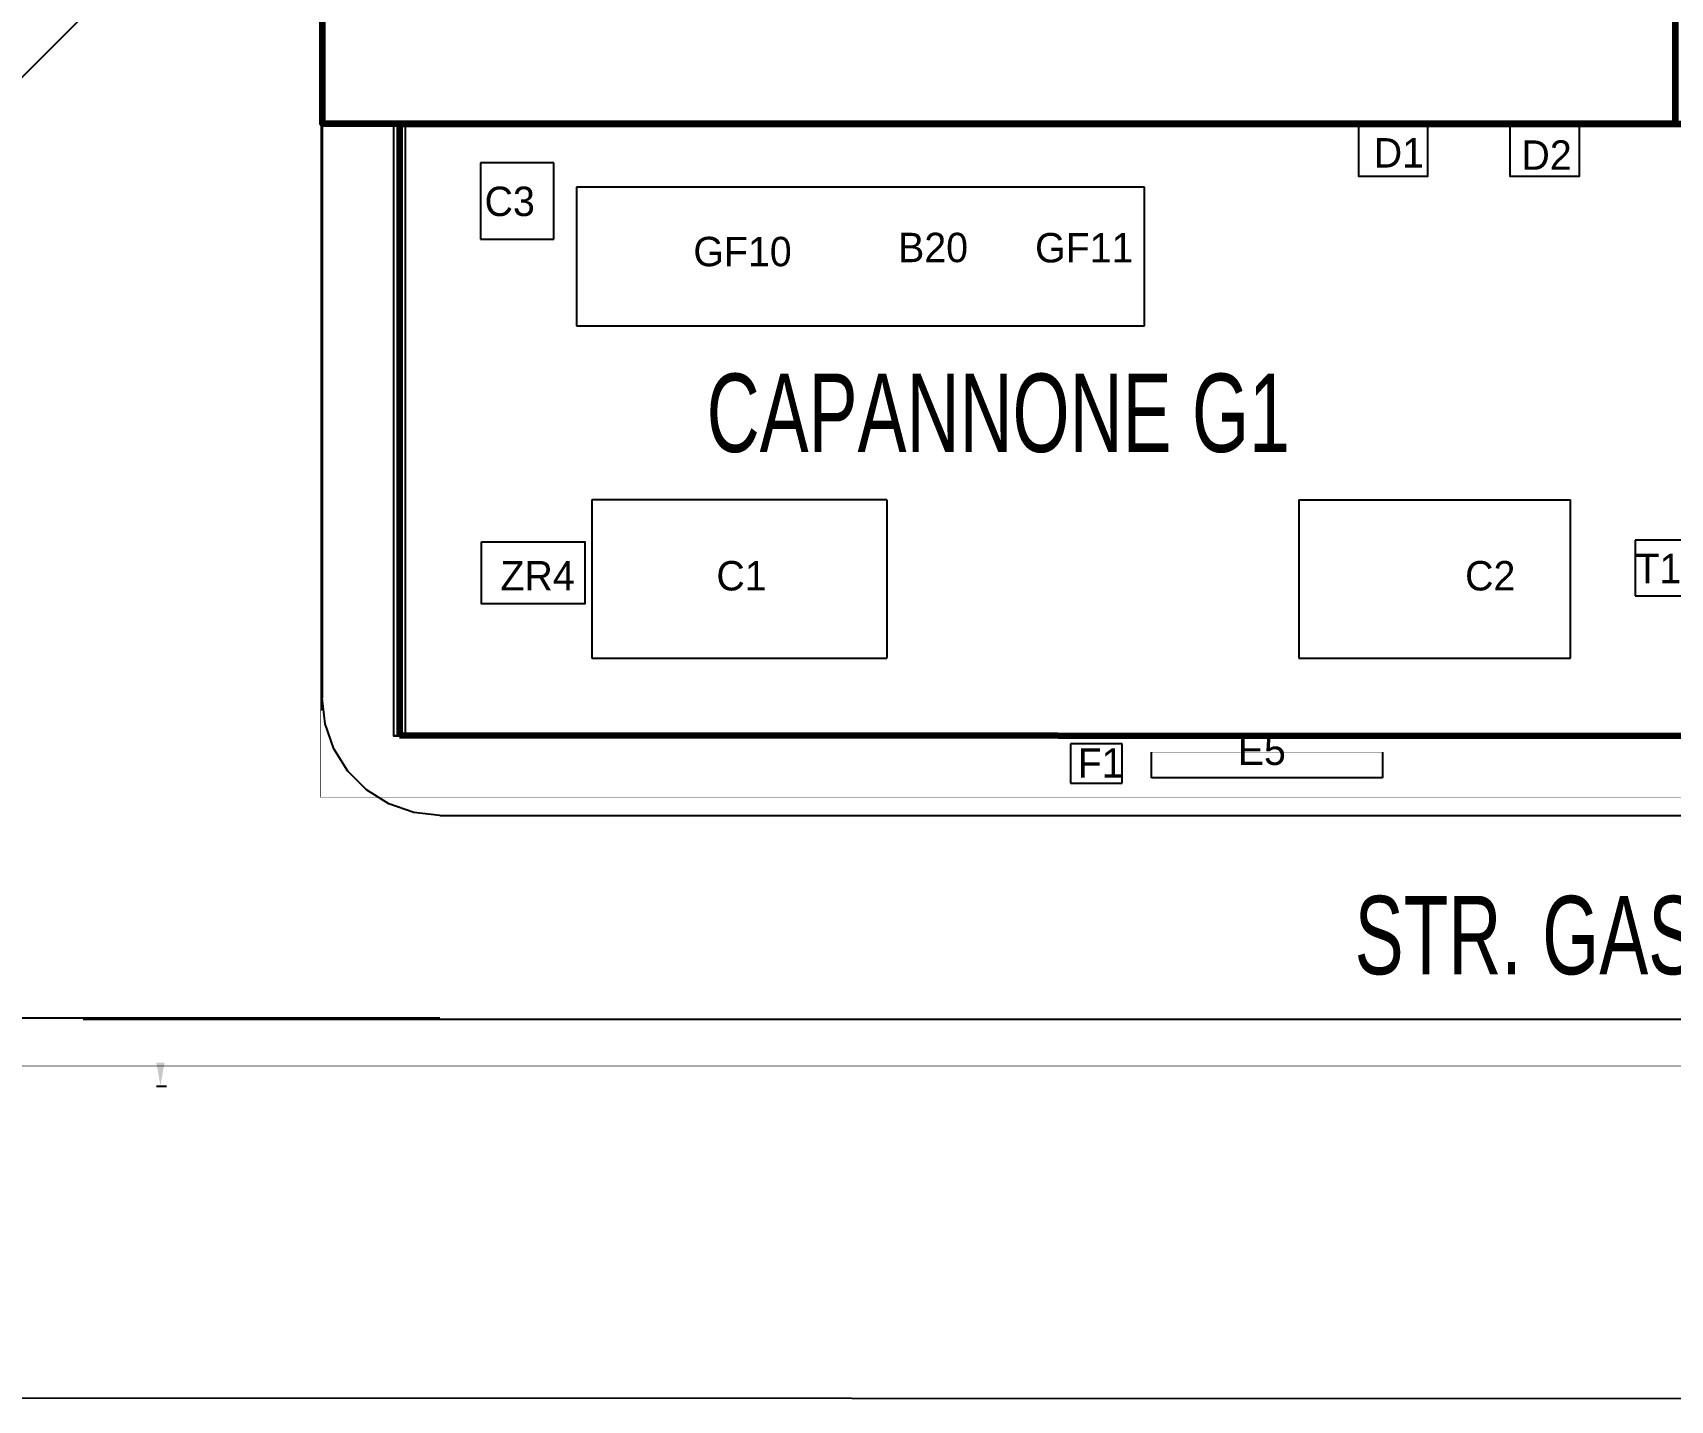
# Model space of a CAD drawing. Extents: x -57244 to 324435, y 15553 to 159369.
# Drawn here: x 125968 to 167739, y 15553 to 50429 of the extents above; entities that cross this region are included whole.
import ezdxf

# ---------------------------------------------------------------- set-up
doc = ezdxf.new("R2010")
doc.units = 0
doc.header["$LTSCALE"] = 2000
doc.header["$MEASUREMENT"] = 0
doc.layers.add('AREE PDL', color=7, linetype='CONTINUOUS', lineweight=100)
doc.layers.add('BASE', color=253, linetype='CONTINUOUS')
doc.layers.add('SCRITTE', color=7, linetype='CONTINUOUS')
doc.styles.add('TXT', font='TXT', dxfattribs={"height": 0.2})

msp = doc.modelspace()

# ---------------------------------------------------------------- linework, layer by layer
at = {"layer": 'AREE PDL'}
for p, q in [((135323, 48098, 10200), (135323, 32512, 10200)), ((169892, 48098, 10200), (135323, 48098, 10200)), ((135323, 32512, 10200), (176673, 32498, 10200))]:
    msp.add_line(p, q, dxfattribs=at)
at = {"layer": 'AREE PDL', "elevation": 4500}
msp.add_lwpolyline([(167873, 48111), (167873, 59684), (133353, 59684), (133353, 48111)], close=True, dxfattribs=at)
at = {"layer": 'BASE', "linetype": 'Continuous'}
for p, q in [((133353, 76323), (133353, 33468)), ((122853, 46458), (127353, 50958)), ((133353, 33148), (133353, 50168)), ((148765, 48098, 10100), (135173, 48098, 10100)), ((137393, 47113, 23950), (137393, 45169, 23950)), ((139259, 47113, 23950), (137393, 47113, 23950)), ((139259, 45169, 23950), (139259, 47113, 23950)), ((139842, 46491, 23950), (139842, 42952, 23950)), ((154325, 46491, 23950), (139842, 46491, 23950)), ((154325, 42952, 23950), (154325, 46491, 23950)), ((137393, 45169, 23950), (139259, 45169, 23950)), ((139842, 42952, 23950), (154325, 42952, 23950)), ((140231, 38519, 23950), (140231, 34475, 23950)), ((147757, 38519, 23950), (140231, 38519, 23950)), ((147757, 38519, 23950), (147757, 34475, 23950)), ((158263, 38519, 33950), (158263, 34475, 33950)), ((158263, 38519, 33950), (165195, 38519, 33950)), ((165195, 34475, 33950), (165195, 38519, 33950)), ((168176, 37492, 33950), (166848, 37492, 33950)), ((166848, 37492, 33950), (166848, 36066, 33950)), ((166848, 36066, 33950), (168176, 36066, 33950)), ((140231, 34475, 23950), (147757, 34475, 23950)), ((158263, 34475, 33950), (165195, 34475, 33950)), ((148765, 32498, 10100), (135173, 32498, 10100)), ((152439, 32298, 33950), (152439, 31287, 33950)), ((153761, 32298, 33950), (152439, 32298, 33950)), ((153761, 31287, 33950), (153761, 32298, 33950)), ((154502, 31431, 33950), (154502, 32079, 33950)), ((160400, 32079, 33950), (160400, 31431, 33950)), ((160400, 31431, 33950), (154502, 31431, 33950)), ((152439, 31287, 33950), (153761, 31287, 33950)), ((136353, 30469), (191440, 30469)), ((136353, 25298), (122939, 25298)), ((127256, 25275), (148765, 25275)), ((127256, 25275), (148765, 25275)), ((133959, 25275), (148765, 25275)), ((134577, 25275), (148765, 25275)), ((148765, 25275), (183777, 25275)), ((148765, 25275), (183777, 25275)), ((148765, 25275), (183777, 25275)), ((148765, 25275), (183777, 25275)), ((129122, 23565), (129376, 23565)), ((-57214, 15668), (324229, 15553))]:
    msp.add_line(p, q, dxfattribs=at)
at = {"layer": 'BASE', "linetype": 'Continuous', "const_width": 10}
for points in [[(133312, 30928), (133312, 54138)], [(133312, 30928), (133312, 54138)], [(148765, 30928), (133312, 30928)], [(148765, 30928), (133312, 30928)], [(183777, 30928), (148765, 30928)], [(183777, 30928), (148765, 30928)], [(133959, 25275), (148765, 25275)], [(148765, 25275), (183777, 25275)], [(201440, 24078), (18868, 24078)]]:
    msp.add_lwpolyline(points, dxfattribs=at)
at = {"layer": 'BASE', "linetype": 'Continuous'}
for points, elevation in [([(135473, 48098), (135173, 48098), (135173, 32498), (135473, 32498)], 10200), ([(159791, 48053), (161549, 48053), (161549, 46764), (159791, 46764)], 33950), ([(163659, 48053), (165417, 48053), (165417, 46764), (163659, 46764)], 33950), ([(137416, 37443), (140054, 37443), (140054, 35861), (137416, 35861)], 23950)]:
    msp.add_lwpolyline(points, close=True, dxfattribs=dict(at, elevation=elevation))
at = {"layer": 'BASE', "linetype": 'Continuous', "elevation": 10200}
for points in [[(148765, 48098), (135173, 48098), (135173, 32498), (148765, 32498)], [(148765, 48098), (176973, 48098), (176973, 32498), (148765, 32498)]]:
    msp.add_lwpolyline(points, dxfattribs=at)
at = {"layer": 'BASE', "linetype": 'Continuous'}
msp.add_lwpolyline([(136353, 30469), (135685, 30544), (135051, 30766), (134483, 31123), (134008, 31598), (133650, 32167), (133428, 32801), (133353, 33469)], dxfattribs=at)
at = {"layer": 'BASE', "linetype": 'Continuous', "const_width": 10, "elevation": 33950}
msp.add_lwpolyline([(154502, 32079), (160400, 32079)], dxfattribs=at)
at = {"layer": 'BASE', "linetype": 'Continuous'}
msp.add_solid([(129331, 24165), (129226, 23565), (129121, 24165)], dxfattribs=at)

# ---------------------------------------------------------------- texts
at = {"layer": 'BASE', "color": 7, "linetype": 'Continuous', "style": 'TXT'}
for s, p in [('D1', (160176, 46992, 33950)), ('D2', (163943, 46935, 33950)), ('C3', (137494, 45754, 23950)), ('GF10', (142819, 44474, 23950)), ('B20', (148042, 44578, 23950)), ('GF11', (151536, 44572, 23950)), ('ZR4', (137898, 36206, 23950)), ('C1', (143407, 36206, 23950)), ('C2', (162506, 36206, 33950)), ('T11', (166850, 36390, 33950)), ('F1', (152623, 31431, 33950)), ('E5', (156706, 31755, 33950))]:
    msp.add_text(s, height=750, dxfattribs=at).set_placement(p)
at = {"layer": 'SCRITTE', "color": 7, "linetype": 'Continuous', "style": 'TXT', "width": 0.7}
for s, p in [('CAPANNONE G1', (143159, 39736)), ('STR. GASCO1', (159688, 26416))]:
    msp.add_text(s, height=2000, dxfattribs=at).set_placement(p)

doc.saveas('drawing.dxf')
